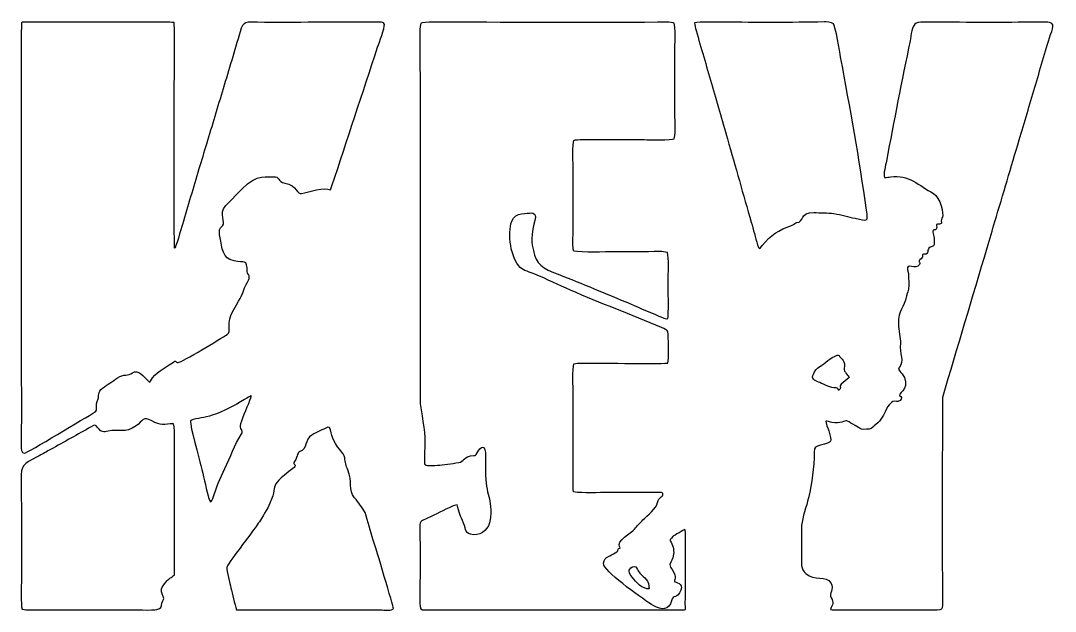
# Model space of a CAD drawing. Header units: centimetres. Extents: x -4.92 to -1.62, y 5.11 to 7.23.
# Drawn here: x -3.126 to -1.62, y 6.342 to 7.201 of the extents above; entities that cross this region are included whole.
import ezdxf

# ---------------------------------------------------------------- set-up
doc = ezdxf.new("R2010")
doc.units = ezdxf.units.CM
doc.header["$MEASUREMENT"] = 0
doc.layers.add('layer 1', color=7, linetype='Continuous')

msp = doc.modelspace()

# ---------------------------------------------------------------- linework, layer by layer
at = {"layer": 'layer 1', "color": 155}
for points, knots in [([(-2.67465, 6.95502), (-2.6833, 6.95958), (-2.70599, 6.95236), (-2.71707, 6.94963), (-2.71707, 6.94963), (-2.72344, 6.94806), (-2.72273, 6.96127), (-2.74149, 6.96501), (-2.74149, 6.96501), (-2.75173, 6.96705), (-2.74914, 6.97512), (-2.7577, 6.97418), (-2.7577, 6.97418), (-2.76644, 6.97322), (-2.78061, 6.97964), (-2.80401, 6.95629), (-2.80401, 6.95629), (-2.80401, 6.95629), (-2.82692, 6.93222), (-2.82692, 6.93222), (-2.82692, 6.93222), (-2.83911, 6.91972), (-2.82563, 6.9079), (-2.83218, 6.90283), (-2.83218, 6.90283), (-2.83664, 6.89936), (-2.83705, 6.89481), (-2.83612, 6.8898), (-2.83612, 6.8898), (-2.83414, 6.87912), (-2.83286, 6.85808), (-2.82124, 6.85357), (-2.82124, 6.85357), (-2.80333, 6.84663), (-2.79752, 6.85595), (-2.79609, 6.84193), (-2.79609, 6.84193), (-2.79579, 6.83906), (-2.79629, 6.83422), (-2.79438, 6.8317), (-2.79438, 6.8317), (-2.7903, 6.82635), (-2.79566, 6.82457), (-2.80206, 6.8065), (-2.80206, 6.8065), (-2.80341, 6.80268), (-2.80369, 6.80134), (-2.81557, 6.78118), (-2.81557, 6.78118), (-2.82774, 6.76052), (-2.81795, 6.74868), (-2.82511, 6.74439), (-2.82511, 6.74439), (-2.83486, 6.73864), (-2.89065, 6.70418), (-2.89659, 6.7036), (-2.89659, 6.7036), (-2.90161, 6.70312), (-2.8981, 6.70849), (-2.90493, 6.70344), (-2.90493, 6.70344), (-2.91728, 6.69432), (-2.92939, 6.69057), (-2.93673, 6.67672), (-2.93673, 6.67672), (-2.93773, 6.67465), (-2.93807, 6.67488), (-2.93964, 6.67642), (-2.93964, 6.67642), (-2.94631, 6.68345), (-2.95486, 6.6945), (-2.96289, 6.6886), (-2.96289, 6.6886), (-2.9696, 6.68367), (-2.97519, 6.68791), (-2.98486, 6.68138), (-2.98486, 6.68138), (-2.99214, 6.67646), (-2.99935, 6.67142), (-3.00655, 6.66639), (-3.00655, 6.66639), (-3.0142, 6.66106), (-3.01156, 6.65418), (-3.01307, 6.65112), (-3.01307, 6.65112), (-3.01848, 6.64012), (-3.01216, 6.63486), (-3.01813, 6.63134), (-3.01813, 6.63134), (-3.02989, 6.6244), (-3.11589, 6.57228), (-3.12065, 6.57169), (-3.12065, 6.57169), (-3.12529, 6.57111), (-3.12479, 6.57923), (-3.12491, 6.58211), (-3.12491, 6.58211), (-3.12541, 6.59445), (-3.1247, 6.60897), (-3.1247, 6.62168), (-3.1247, 6.62168), (-3.1247, 6.67323), (-3.12547, 7.19608), (-3.12454, 7.19819), (-3.12454, 7.19819), (-3.12372, 7.20008), (-3.11824, 7.1992), (-3.11647, 7.1992), (-3.11647, 7.1992), (-3.0491, 7.1991), (-2.98177, 7.19919), (-2.91441, 7.19922), (-2.91441, 7.19922), (-2.91019, 7.19922), (-2.90665, 7.199), (-2.90246, 7.19857), (-2.90246, 7.19857), (-2.90122, 7.18977), (-2.90197, 7.17101), (-2.90197, 7.1612), (-2.90197, 7.1612), (-2.90197, 7.13379), (-2.90287, 6.87294), (-2.90173, 6.87029), (-2.90173, 6.87029), (-2.90076, 6.86805), (-2.89179, 6.90012), (-2.89041, 6.90468), (-2.89041, 6.90468), (-2.88229, 6.93163), (-2.87432, 6.95863), (-2.86621, 6.98558), (-2.86621, 6.98558), (-2.86257, 6.99767), (-2.85894, 7.00975), (-2.8553, 7.02183), (-2.8553, 7.02183), (-2.84722, 7.04868), (-2.83913, 7.07554), (-2.83105, 7.10239), (-2.83105, 7.10239), (-2.82274, 7.13001), (-2.81427, 7.15753), (-2.80646, 7.1853), (-2.80646, 7.1853), (-2.80193, 7.2014), (-2.79662, 7.19961), (-2.78109, 7.19919), (-2.78109, 7.19919), (-2.75368, 7.19844), (-2.72469, 7.19905), (-2.69711, 7.19905), (-2.69711, 7.19905), (-2.66691, 7.19905), (-2.63673, 7.19928), (-2.60655, 7.19934), (-2.60655, 7.19934), (-2.6038, 7.19935), (-2.59685, 7.1998), (-2.59635, 7.19609), (-2.59635, 7.19609), (-2.59568, 7.19108), (-2.60413, 7.16938), (-2.60621, 7.16305), (-2.60621, 7.16305), (-2.62839, 7.09571), (-2.65052, 7.02836), (-2.67267, 6.96102), (-2.67267, 6.96102), (-2.67267, 6.96102), (-2.67465, 6.95502), (-2.67465, 6.95502)], [0, 0, 0, 0, 0.0227273, 0.0227273, 0.0227273, 0.0227273, 0.0454545, 0.0454545, 0.0454545, 0.0454545, 0.0681818, 0.0681818, 0.0681818, 0.0681818, 0.0909091, 0.0909091, 0.0909091, 0.0909091, 0.1136364, 0.1136364, 0.1136364, 0.1136364, 0.1363636, 0.1363636, 0.1363636, 0.1363636, 0.1590909, 0.1590909, 0.1590909, 0.1590909, 0.1818182, 0.1818182, 0.1818182, 0.1818182, 0.2045455, 0.2045455, 0.2045455, 0.2045455, 0.2272727, 0.2272727, 0.2272727, 0.2272727, 0.25, 0.25, 0.25, 0.25, 0.2727273, 0.2727273, 0.2727273, 0.2727273, 0.2954545, 0.2954545, 0.2954545, 0.2954545, 0.3181818, 0.3181818, 0.3181818, 0.3181818, 0.3409091, 0.3409091, 0.3409091, 0.3409091, 0.3636364, 0.3636364, 0.3636364, 0.3636364, 0.3863636, 0.3863636, 0.3863636, 0.3863636, 0.4090909, 0.4090909, 0.4090909, 0.4090909, 0.4318182, 0.4318182, 0.4318182, 0.4318182, 0.4545455, 0.4545455, 0.4545455, 0.4545455, 0.4772727, 0.4772727, 0.4772727, 0.4772727, 0.5, 0.5, 0.5, 0.5, 0.5227273, 0.5227273, 0.5227273, 0.5227273, 0.5454545, 0.5454545, 0.5454545, 0.5454545, 0.5681818, 0.5681818, 0.5681818, 0.5681818, 0.5909091, 0.5909091, 0.5909091, 0.5909091, 0.6136364, 0.6136364, 0.6136364, 0.6136364, 0.6363636, 0.6363636, 0.6363636, 0.6363636, 0.6590909, 0.6590909, 0.6590909, 0.6590909, 0.6818182, 0.6818182, 0.6818182, 0.6818182, 0.7045455, 0.7045455, 0.7045455, 0.7045455, 0.7272727, 0.7272727, 0.7272727, 0.7272727, 0.75, 0.75, 0.75, 0.75, 0.7727273, 0.7727273, 0.7727273, 0.7727273, 0.7954545, 0.7954545, 0.7954545, 0.7954545, 0.8181818, 0.8181818, 0.8181818, 0.8181818, 0.8409091, 0.8409091, 0.8409091, 0.8409091, 0.8636364, 0.8636364, 0.8636364, 0.8636364, 0.8863636, 0.8863636, 0.8863636, 0.8863636, 0.9090909, 0.9090909, 0.9090909, 0.9090909, 0.9318182, 0.9318182, 0.9318182, 0.9318182, 0.9545455, 0.9545455, 0.9545455, 0.9545455, 1, 1, 1, 1]), ([(-2.87829, 6.61955), (-2.86829, 6.62296), (-2.85785, 6.62345), (-2.84693, 6.62709), (-2.84693, 6.62709), (-2.8302, 6.63266), (-2.81505, 6.6409), (-2.79994, 6.64984), (-2.79994, 6.64984), (-2.79014, 6.65568), (-2.78902, 6.65714), (-2.79071, 6.65244), (-2.79071, 6.65244), (-2.79364, 6.64429), (-2.8025, 6.62375), (-2.80533, 6.61486), (-2.80533, 6.61486), (-2.80822, 6.60574), (-2.80016, 6.60582), (-2.80475, 6.5992), (-2.80475, 6.5992), (-2.81454, 6.58374), (-2.82043, 6.56629), (-2.82853, 6.54973), (-2.82853, 6.54973), (-2.83602, 6.53441), (-2.84053, 6.52169), (-2.8462, 6.50581), (-2.8462, 6.50581), (-2.84957, 6.49639), (-2.85108, 6.5034), (-2.85283, 6.50969), (-2.85283, 6.50969), (-2.85674, 6.52379), (-2.85981, 6.5393), (-2.8635, 6.55376), (-2.8635, 6.55376), (-2.86591, 6.56322), (-2.87939, 6.61207), (-2.87854, 6.61791), (-2.87854, 6.61791), (-2.87854, 6.61791), (-2.87829, 6.61955), (-2.87829, 6.61955)], [0, 0, 0, 0, 0.0833333, 0.0833333, 0.0833333, 0.0833333, 0.1666667, 0.1666667, 0.1666667, 0.1666667, 0.25, 0.25, 0.25, 0.25, 0.3333333, 0.3333333, 0.3333333, 0.3333333, 0.4166667, 0.4166667, 0.4166667, 0.4166667, 0.5, 0.5, 0.5, 0.5, 0.5833333, 0.5833333, 0.5833333, 0.5833333, 0.6666667, 0.6666667, 0.6666667, 0.6666667, 0.75, 0.75, 0.75, 0.75, 0.8333333, 0.8333333, 0.8333333, 0.8333333, 1, 1, 1, 1]), ([(-2.90197, 6.39411), (-2.90637, 6.3914), (-2.91068, 6.38857), (-2.91414, 6.38441), (-2.91414, 6.38441), (-2.92117, 6.37572), (-2.92284, 6.37362), (-2.91843, 6.36338), (-2.91843, 6.36338), (-2.91616, 6.35811), (-2.91855, 6.35921), (-2.92007, 6.35345), (-2.92007, 6.35345), (-2.92154, 6.34784), (-2.92044, 6.34589), (-2.92765, 6.34406), (-2.92765, 6.34406), (-2.93167, 6.34303), (-2.96454, 6.34382), (-2.97167, 6.34382), (-2.97167, 6.34382), (-3.01857, 6.34382), (-3.06543, 6.34389), (-3.11233, 6.34361), (-3.11233, 6.34361), (-3.11681, 6.34359), (-3.11932, 6.34368), (-3.12367, 6.34485), (-3.12367, 6.34485), (-3.12567, 6.3514), (-3.12464, 6.37917), (-3.12462, 6.38791), (-3.12462, 6.38791), (-3.12447, 6.43619), (-3.1243, 6.48445), (-3.12517, 6.53273), (-3.12517, 6.53273), (-3.12559, 6.55539), (-3.12158, 6.55564), (-3.10278, 6.56588), (-3.10278, 6.56588), (-3.09718, 6.56894), (-3.09152, 6.57192), (-3.08594, 6.57501), (-3.08594, 6.57501), (-3.06625, 6.58604), (-3.04656, 6.59707), (-3.02687, 6.6081), (-3.02687, 6.6081), (-3.02687, 6.6081), (-3.02318, 6.61017), (-3.02318, 6.61017), (-3.02318, 6.61017), (-3.01733, 6.6135), (-3.01743, 6.61366), (-3.01333, 6.60855), (-3.01333, 6.60855), (-3.00861, 6.60265), (-3.00538, 6.60158), (-2.9982, 6.60391), (-2.9982, 6.60391), (-2.98445, 6.60752), (-2.97344, 6.59991), (-2.95764, 6.61152), (-2.95764, 6.61152), (-2.94741, 6.61904), (-2.94778, 6.62613), (-2.93506, 6.61897), (-2.93506, 6.61897), (-2.92102, 6.61107), (-2.91718, 6.61421), (-2.90338, 6.61453), (-2.90338, 6.61453), (-2.90065, 6.60678), (-2.90197, 6.56625), (-2.90197, 6.55455), (-2.90197, 6.55455), (-2.90197, 6.50108), (-2.90197, 6.44759), (-2.90197, 6.39411)], [0, 0, 0, 0, 0.047619, 0.047619, 0.047619, 0.047619, 0.0952381, 0.0952381, 0.0952381, 0.0952381, 0.1428571, 0.1428571, 0.1428571, 0.1428571, 0.1904762, 0.1904762, 0.1904762, 0.1904762, 0.2380952, 0.2380952, 0.2380952, 0.2380952, 0.2857143, 0.2857143, 0.2857143, 0.2857143, 0.3333333, 0.3333333, 0.3333333, 0.3333333, 0.3809524, 0.3809524, 0.3809524, 0.3809524, 0.4285714, 0.4285714, 0.4285714, 0.4285714, 0.4761905, 0.4761905, 0.4761905, 0.4761905, 0.5238095, 0.5238095, 0.5238095, 0.5238095, 0.5714286, 0.5714286, 0.5714286, 0.5714286, 0.6190476, 0.6190476, 0.6190476, 0.6190476, 0.6666667, 0.6666667, 0.6666667, 0.6666667, 0.7142857, 0.7142857, 0.7142857, 0.7142857, 0.7619048, 0.7619048, 0.7619048, 0.7619048, 0.8095238, 0.8095238, 0.8095238, 0.8095238, 0.8571429, 0.8571429, 0.8571429, 0.8571429, 0.9047619, 0.9047619, 0.9047619, 0.9047619, 1, 1, 1, 1]), ([(-2.62448, 6.48563), (-2.62048, 6.47213), (-2.61648, 6.45862), (-2.61248, 6.44511), (-2.61248, 6.44511), (-2.60931, 6.43444), (-2.5828, 6.34842), (-2.58334, 6.34549), (-2.58334, 6.34549), (-2.58392, 6.34238), (-2.59839, 6.34361), (-2.60115, 6.34361), (-2.60115, 6.34361), (-2.62578, 6.34363), (-2.65039, 6.34381), (-2.675, 6.34382), (-2.675, 6.34382), (-2.71704, 6.34382), (-2.75924, 6.34355), (-2.80126, 6.34373), (-2.80126, 6.34373), (-2.80468, 6.34375), (-2.8081, 6.34383), (-2.81152, 6.34391), (-2.81152, 6.34391), (-2.81451, 6.35235), (-2.81762, 6.36697), (-2.81985, 6.37602), (-2.81985, 6.37602), (-2.82112, 6.38118), (-2.82611, 6.40062), (-2.8259, 6.40521), (-2.8259, 6.40521), (-2.82489, 6.41049), (-2.78934, 6.45622), (-2.78319, 6.46498), (-2.78319, 6.46498), (-2.77873, 6.47131), (-2.77459, 6.47758), (-2.77067, 6.48427), (-2.77067, 6.48427), (-2.74333, 6.53155), (-2.77375, 6.51604), (-2.72788, 6.55101), (-2.72788, 6.55101), (-2.72276, 6.55492), (-2.73063, 6.55499), (-2.72721, 6.5599), (-2.72721, 6.5599), (-2.72166, 6.56788), (-2.72319, 6.57344), (-2.71921, 6.5744), (-2.71921, 6.5744), (-2.7086, 6.57697), (-2.71253, 6.59179), (-2.70195, 6.59828), (-2.70195, 6.59828), (-2.69451, 6.60284), (-2.68647, 6.60607), (-2.6785, 6.60945), (-2.6785, 6.60945), (-2.67452, 6.61114), (-2.67478, 6.60246), (-2.67305, 6.59741), (-2.67305, 6.59741), (-2.6668, 6.57914), (-2.65468, 6.57309), (-2.65412, 6.5651), (-2.65412, 6.5651), (-2.6537, 6.5591), (-2.65222, 6.55318), (-2.64976, 6.5477), (-2.64976, 6.5477), (-2.64192, 6.53024), (-2.64974, 6.51834), (-2.63986, 6.50696), (-2.63986, 6.50696), (-2.63374, 6.49991), (-2.62909, 6.4925), (-2.62448, 6.48563)], [0, 0, 0, 0, 0.047619, 0.047619, 0.047619, 0.047619, 0.0952381, 0.0952381, 0.0952381, 0.0952381, 0.1428571, 0.1428571, 0.1428571, 0.1428571, 0.1904762, 0.1904762, 0.1904762, 0.1904762, 0.2380952, 0.2380952, 0.2380952, 0.2380952, 0.2857143, 0.2857143, 0.2857143, 0.2857143, 0.3333333, 0.3333333, 0.3333333, 0.3333333, 0.3809524, 0.3809524, 0.3809524, 0.3809524, 0.4285714, 0.4285714, 0.4285714, 0.4285714, 0.4761905, 0.4761905, 0.4761905, 0.4761905, 0.5238095, 0.5238095, 0.5238095, 0.5238095, 0.5714286, 0.5714286, 0.5714286, 0.5714286, 0.6190476, 0.6190476, 0.6190476, 0.6190476, 0.6666667, 0.6666667, 0.6666667, 0.6666667, 0.7142857, 0.7142857, 0.7142857, 0.7142857, 0.7619048, 0.7619048, 0.7619048, 0.7619048, 0.8095238, 0.8095238, 0.8095238, 0.8095238, 0.8571429, 0.8571429, 0.8571429, 0.8571429, 0.9047619, 0.9047619, 0.9047619, 0.9047619, 1, 1, 1, 1])]:
    msp.add_open_spline(points, degree=3, knots=knots, dxfattribs=at)
at = {"layer": 'layer 1', "color": 30}
for points, knots in [([(-2.35007, 6.8349), (-2.37297, 6.84386), (-2.37682, 6.85136), (-2.38123, 6.87478), (-2.38123, 6.87478), (-2.38353, 6.88721), (-2.37896, 6.90269), (-2.37663, 6.91531), (-2.37663, 6.91531), (-2.37603, 6.91857), (-2.37925, 6.9222), (-2.38247, 6.92154), (-2.38247, 6.92154), (-2.38812, 6.92037), (-2.40542, 6.92351), (-2.41105, 6.90944), (-2.41105, 6.90944), (-2.41751, 6.89145), (-2.41275, 6.85612), (-2.39895, 6.8422), (-2.39895, 6.8422), (-2.39471, 6.83792), (-2.38332, 6.83494), (-2.37722, 6.83242), (-2.37722, 6.83242), (-2.36011, 6.82536), (-2.34271, 6.81649), (-2.32541, 6.80903), (-2.32541, 6.80903), (-2.28162, 6.7902), (-2.23708, 6.77327), (-2.19325, 6.75464), (-2.19325, 6.75464), (-2.18239, 6.75002), (-2.18348, 6.75084), (-2.18321, 6.73856), (-2.18321, 6.73856), (-2.18303, 6.73071), (-2.18241, 6.71), (-2.18387, 6.70309), (-2.18387, 6.70309), (-2.19526, 6.7019), (-2.21319, 6.70255), (-2.22521, 6.70255), (-2.22521, 6.70255), (-2.25329, 6.70256), (-2.28132, 6.70289), (-2.30937, 6.70302), (-2.30937, 6.70302), (-2.31385, 6.70304), (-2.31639, 6.70291), (-2.32073, 6.70178), (-2.32073, 6.70178), (-2.32269, 6.69471), (-2.32172, 6.66758), (-2.32172, 6.65839), (-2.32172, 6.65839), (-2.32172, 6.61547), (-2.32136, 6.57222), (-2.32184, 6.52933), (-2.32184, 6.52933), (-2.3219, 6.52417), (-2.32192, 6.52047), (-2.32104, 6.51534), (-2.32104, 6.51534), (-2.30698, 6.51331), (-2.2846, 6.51465), (-2.26949, 6.51465), (-2.26949, 6.51465), (-2.24467, 6.51465), (-2.21973, 6.51484), (-2.19493, 6.51469), (-2.19493, 6.51469), (-2.19232, 6.51468), (-2.19093, 6.5144), (-2.19139, 6.5111), (-2.19139, 6.5111), (-2.19198, 6.50679), (-2.1967, 6.5091), (-2.1987, 6.50012), (-2.1987, 6.50012), (-2.20061, 6.49156), (-2.21349, 6.48075), (-2.22002, 6.4746), (-2.22002, 6.4746), (-2.22554, 6.4694), (-2.22776, 6.46664), (-2.23259, 6.46118), (-2.23259, 6.46118), (-2.23719, 6.45598), (-2.25932, 6.4435), (-2.25416, 6.43578), (-2.25416, 6.43578), (-2.25359, 6.43492), (-2.25352, 6.43522), (-2.2533, 6.43418), (-2.2533, 6.43418), (-2.25357, 6.43302), (-2.25656, 6.43312), (-2.2564, 6.43095), (-2.2564, 6.43095), (-2.25618, 6.42798), (-2.26849, 6.42229), (-2.273, 6.41982), (-2.273, 6.41982), (-2.27571, 6.41834), (-2.27836, 6.41186), (-2.2772, 6.40901), (-2.2772, 6.40901), (-2.27073, 6.39552), (-2.21896, 6.35816), (-2.20425, 6.34963), (-2.20425, 6.34963), (-2.19334, 6.3433), (-2.18185, 6.3428), (-2.17838, 6.35706), (-2.17838, 6.35706), (-2.17606, 6.36658), (-2.17031, 6.35927), (-2.16501, 6.3724), (-2.16501, 6.3724), (-2.16075, 6.38294), (-2.17319, 6.38381), (-2.17387, 6.38465), (-2.17387, 6.38465), (-2.1755, 6.38669), (-2.16925, 6.39002), (-2.17769, 6.40248), (-2.17769, 6.40248), (-2.17951, 6.40515), (-2.18096, 6.40653), (-2.18094, 6.4098), (-2.18094, 6.4098), (-2.17952, 6.41518), (-2.17624, 6.41599), (-2.17541, 6.42477), (-2.17541, 6.42477), (-2.17479, 6.43132), (-2.17666, 6.43872), (-2.18028, 6.44422), (-2.18028, 6.44422), (-2.1817, 6.44638), (-2.17909, 6.4466), (-2.17653, 6.45034), (-2.17653, 6.45034), (-2.17538, 6.45202), (-2.1596, 6.46066), (-2.15907, 6.46051), (-2.15907, 6.46051), (-2.15769, 6.46012), (-2.15824, 6.43691), (-2.15823, 6.43476), (-2.15823, 6.43476), (-2.1582, 6.40738), (-2.15821, 6.3796), (-2.15843, 6.35223), (-2.15843, 6.35223), (-2.15852, 6.34163), (-2.15631, 6.34395), (-2.16681, 6.34377), (-2.16681, 6.34377), (-2.19374, 6.34333), (-2.22164, 6.34382), (-2.2487, 6.34382), (-2.2487, 6.34382), (-2.34438, 6.34383), (-2.44007, 6.34357), (-2.53574, 6.34356), (-2.53574, 6.34356), (-2.54437, 6.34356), (-2.54431, 6.34504), (-2.54468, 6.35357), (-2.54468, 6.35357), (-2.54526, 6.36673), (-2.54445, 6.38256), (-2.54446, 6.39615), (-2.54446, 6.39615), (-2.54447, 6.41909), (-2.54454, 6.44203), (-2.54468, 6.46498), (-2.54468, 6.46498), (-2.54473, 6.47403), (-2.54225, 6.47314), (-2.53342, 6.47722), (-2.53342, 6.47722), (-2.52188, 6.48254), (-2.50941, 6.48939), (-2.49803, 6.4942), (-2.49803, 6.4942), (-2.49543, 6.4953), (-2.49315, 6.49597), (-2.49043, 6.49665), (-2.49043, 6.49665), (-2.48745, 6.48551), (-2.48587, 6.48067), (-2.48128, 6.47007), (-2.48128, 6.47007), (-2.47686, 6.45985), (-2.47985, 6.45432), (-2.46682, 6.4531), (-2.46682, 6.4531), (-2.45339, 6.45255), (-2.44379, 6.4624), (-2.44224, 6.47526), (-2.44224, 6.47526), (-2.44224, 6.47526), (-2.44182, 6.47874), (-2.44182, 6.47874), (-2.44182, 6.47874), (-2.43952, 6.51141), (-2.45099, 6.50954), (-2.44911, 6.55454), (-2.44911, 6.55454), (-2.44893, 6.55887), (-2.44915, 6.56322), (-2.44909, 6.56757), (-2.44909, 6.56757), (-2.44886, 6.58373), (-2.45535, 6.58505), (-2.46258, 6.56981), (-2.46258, 6.56981), (-2.46325, 6.5684), (-2.46463, 6.56826), (-2.46601, 6.56833), (-2.46601, 6.56833), (-2.48221, 6.56772), (-2.48023, 6.55897), (-2.48811, 6.55814), (-2.48811, 6.55814), (-2.49357, 6.55758), (-2.4988, 6.55624), (-2.50473, 6.55561), (-2.50473, 6.55561), (-2.51471, 6.55455), (-2.52364, 6.5537), (-2.53373, 6.55397), (-2.53373, 6.55397), (-2.53683, 6.55409), (-2.53832, 6.55516), (-2.53822, 6.55853), (-2.53822, 6.55853), (-2.53797, 6.56624), (-2.53801, 6.57395), (-2.5375, 6.58166), (-2.5375, 6.58166), (-2.53648, 6.59743), (-2.54045, 6.62024), (-2.54445, 6.64376), (-2.54445, 6.64376), (-2.54445, 6.82475), (-2.54401, 7.00574), (-2.54474, 7.18672), (-2.54474, 7.18672), (-2.54475, 7.18877), (-2.54448, 7.19622), (-2.54304, 7.19765), (-2.54304, 7.19765), (-2.54049, 7.20019), (-2.50988, 7.19905), (-2.50442, 7.19905), (-2.50442, 7.19905), (-2.40261, 7.19905), (-2.30065, 7.19865), (-2.19887, 7.19907), (-2.19887, 7.19907), (-2.19519, 7.19908), (-2.17687, 7.19994), (-2.17483, 7.19782), (-2.17483, 7.19782), (-2.17247, 7.19537), (-2.1736, 7.16243), (-2.1736, 7.15687), (-2.1736, 7.15687), (-2.1736, 7.11811), (-2.17358, 7.07941), (-2.17337, 7.04065), (-2.17337, 7.04065), (-2.17336, 7.03881), (-2.17358, 7.03062), (-2.1748, 7.02942), (-2.1748, 7.02942), (-2.17714, 7.02714), (-2.21239, 7.02822), (-2.21804, 7.02822), (-2.21804, 7.02822), (-2.24846, 7.02822), (-2.27881, 7.02823), (-2.30924, 7.02843), (-2.30924, 7.02843), (-2.31108, 7.02845), (-2.31933, 7.02825), (-2.32053, 7.02704), (-2.32053, 7.02704), (-2.32279, 7.02479), (-2.32172, 6.98982), (-2.32172, 6.98427), (-2.32172, 6.98427), (-2.32172, 6.9486), (-2.32175, 6.91299), (-2.32193, 6.87731), (-2.32193, 6.87731), (-2.32195, 6.87286), (-2.32186, 6.87025), (-2.32077, 6.86592), (-2.32077, 6.86592), (-2.30887, 6.86348), (-2.27548, 6.86496), (-2.26092, 6.86496), (-2.26092, 6.86496), (-2.23914, 6.86496), (-2.2174, 6.86517), (-2.19565, 6.86522), (-2.19565, 6.86522), (-2.19122, 6.86523), (-2.18867, 6.86512), (-2.18438, 6.86391), (-2.18438, 6.86391), (-2.18232, 6.8568), (-2.18333, 6.83191), (-2.18333, 6.82288), (-2.18333, 6.82288), (-2.18332, 6.81663), (-2.1827, 6.76965), (-2.18364, 6.76773), (-2.18364, 6.76773), (-2.18466, 6.76564), (-2.19495, 6.77076), (-2.19674, 6.77149), (-2.19674, 6.77149), (-2.213, 6.77809), (-2.22904, 6.78525), (-2.24522, 6.79205), (-2.24522, 6.79205), (-2.28005, 6.80666), (-2.31491, 6.8211), (-2.35007, 6.8349)], [0, 0, 0, 0, 0.0117647, 0.0117647, 0.0117647, 0.0117647, 0.0235294, 0.0235294, 0.0235294, 0.0235294, 0.0352941, 0.0352941, 0.0352941, 0.0352941, 0.0470588, 0.0470588, 0.0470588, 0.0470588, 0.0588235, 0.0588235, 0.0588235, 0.0588235, 0.0705882, 0.0705882, 0.0705882, 0.0705882, 0.0823529, 0.0823529, 0.0823529, 0.0823529, 0.0941176, 0.0941176, 0.0941176, 0.0941176, 0.1058824, 0.1058824, 0.1058824, 0.1058824, 0.1176471, 0.1176471, 0.1176471, 0.1176471, 0.1294118, 0.1294118, 0.1294118, 0.1294118, 0.1411765, 0.1411765, 0.1411765, 0.1411765, 0.1529412, 0.1529412, 0.1529412, 0.1529412, 0.1647059, 0.1647059, 0.1647059, 0.1647059, 0.1764706, 0.1764706, 0.1764706, 0.1764706, 0.1882353, 0.1882353, 0.1882353, 0.1882353, 0.2, 0.2, 0.2, 0.2, 0.2117647, 0.2117647, 0.2117647, 0.2117647, 0.2235294, 0.2235294, 0.2235294, 0.2235294, 0.2352941, 0.2352941, 0.2352941, 0.2352941, 0.2470588, 0.2470588, 0.2470588, 0.2470588, 0.2588235, 0.2588235, 0.2588235, 0.2588235, 0.2705882, 0.2705882, 0.2705882, 0.2705882, 0.2823529, 0.2823529, 0.2823529, 0.2823529, 0.2941176, 0.2941176, 0.2941176, 0.2941176, 0.3058824, 0.3058824, 0.3058824, 0.3058824, 0.3176471, 0.3176471, 0.3176471, 0.3176471, 0.3294118, 0.3294118, 0.3294118, 0.3294118, 0.3411765, 0.3411765, 0.3411765, 0.3411765, 0.3529412, 0.3529412, 0.3529412, 0.3529412, 0.3647059, 0.3647059, 0.3647059, 0.3647059, 0.3764706, 0.3764706, 0.3764706, 0.3764706, 0.3882353, 0.3882353, 0.3882353, 0.3882353, 0.4, 0.4, 0.4, 0.4, 0.4117647, 0.4117647, 0.4117647, 0.4117647, 0.4235294, 0.4235294, 0.4235294, 0.4235294, 0.4352941, 0.4352941, 0.4352941, 0.4352941, 0.4470588, 0.4470588, 0.4470588, 0.4470588, 0.4588235, 0.4588235, 0.4588235, 0.4588235, 0.4705882, 0.4705882, 0.4705882, 0.4705882, 0.4823529, 0.4823529, 0.4823529, 0.4823529, 0.4941176, 0.4941176, 0.4941176, 0.4941176, 0.5058824, 0.5058824, 0.5058824, 0.5058824, 0.5176471, 0.5176471, 0.5176471, 0.5176471, 0.5294118, 0.5294118, 0.5294118, 0.5294118, 0.5411765, 0.5411765, 0.5411765, 0.5411765, 0.5529412, 0.5529412, 0.5529412, 0.5529412, 0.5647059, 0.5647059, 0.5647059, 0.5647059, 0.5764706, 0.5764706, 0.5764706, 0.5764706, 0.5882353, 0.5882353, 0.5882353, 0.5882353, 0.6, 0.6, 0.6, 0.6, 0.6117647, 0.6117647, 0.6117647, 0.6117647, 0.6235294, 0.6235294, 0.6235294, 0.6235294, 0.6352941, 0.6352941, 0.6352941, 0.6352941, 0.6470588, 0.6470588, 0.6470588, 0.6470588, 0.6588235, 0.6588235, 0.6588235, 0.6588235, 0.6705882, 0.6705882, 0.6705882, 0.6705882, 0.6823529, 0.6823529, 0.6823529, 0.6823529, 0.6941176, 0.6941176, 0.6941176, 0.6941176, 0.7058824, 0.7058824, 0.7058824, 0.7058824, 0.7176471, 0.7176471, 0.7176471, 0.7176471, 0.7294118, 0.7294118, 0.7294118, 0.7294118, 0.7411765, 0.7411765, 0.7411765, 0.7411765, 0.7529412, 0.7529412, 0.7529412, 0.7529412, 0.7647059, 0.7647059, 0.7647059, 0.7647059, 0.7764706, 0.7764706, 0.7764706, 0.7764706, 0.7882353, 0.7882353, 0.7882353, 0.7882353, 0.8, 0.8, 0.8, 0.8, 0.8117647, 0.8117647, 0.8117647, 0.8117647, 0.8235294, 0.8235294, 0.8235294, 0.8235294, 0.8352941, 0.8352941, 0.8352941, 0.8352941, 0.8470588, 0.8470588, 0.8470588, 0.8470588, 0.8588235, 0.8588235, 0.8588235, 0.8588235, 0.8705882, 0.8705882, 0.8705882, 0.8705882, 0.8823529, 0.8823529, 0.8823529, 0.8823529, 0.8941176, 0.8941176, 0.8941176, 0.8941176, 0.9058824, 0.9058824, 0.9058824, 0.9058824, 0.9176471, 0.9176471, 0.9176471, 0.9176471, 0.9294118, 0.9294118, 0.9294118, 0.9294118, 0.9411765, 0.9411765, 0.9411765, 0.9411765, 0.9529412, 0.9529412, 0.9529412, 0.9529412, 0.9647059, 0.9647059, 0.9647059, 0.9647059, 0.9764706, 0.9764706, 0.9764706, 0.9764706, 1, 1, 1, 1]), ([(-2.22821, 6.40264), (-2.22982, 6.40581), (-2.23043, 6.40779), (-2.23513, 6.40626), (-2.23513, 6.40626), (-2.24309, 6.4027), (-2.23992, 6.39686), (-2.23567, 6.3912), (-2.23567, 6.3912), (-2.2303, 6.38402), (-2.22061, 6.37355), (-2.21081, 6.3744), (-2.21081, 6.3744), (-2.21128, 6.37675), (-2.21158, 6.37541), (-2.21165, 6.37862), (-2.21165, 6.37862), (-2.21187, 6.38957), (-2.22169, 6.39143), (-2.22689, 6.40037), (-2.22689, 6.40037), (-2.22689, 6.40037), (-2.22821, 6.40264), (-2.22821, 6.40264)], [0, 0, 0, 0, 0.1428571, 0.1428571, 0.1428571, 0.1428571, 0.2857143, 0.2857143, 0.2857143, 0.2857143, 0.4285714, 0.4285714, 0.4285714, 0.4285714, 0.5714286, 0.5714286, 0.5714286, 0.5714286, 0.7142857, 0.7142857, 0.7142857, 0.7142857, 1, 1, 1, 1])]:
    msp.add_open_spline(points, degree=3, knots=knots, dxfattribs=at)
at = {"layer": 'layer 1', "color": 242}
for points, knots in [([(-2.09724, 7.02926), (-2.10499, 7.05621), (-2.11273, 7.08316), (-2.12047, 7.11011), (-2.12047, 7.11011), (-2.12785, 7.13579), (-2.1353, 7.16141), (-2.14273, 7.18707), (-2.14273, 7.18707), (-2.14392, 7.19114), (-2.14466, 7.1943), (-2.14529, 7.1985), (-2.14529, 7.1985), (-2.13738, 7.19986), (-2.11345, 7.19905), (-2.10393, 7.19905), (-2.10393, 7.19905), (-2.05472, 7.19905), (-2.00548, 7.19855), (-1.95629, 7.19957), (-1.95629, 7.19957), (-1.95315, 7.19963), (-1.94536, 7.1993), (-1.94302, 7.19703), (-1.94302, 7.19703), (-1.93965, 7.19375), (-1.93377, 7.15572), (-1.93242, 7.14842), (-1.93242, 7.14842), (-1.91885, 7.07477), (-1.90487, 6.99978), (-1.89478, 6.92562), (-1.89478, 6.92562), (-1.89224, 6.90694), (-1.89287, 6.91054), (-1.91116, 6.91379), (-1.91116, 6.91379), (-1.92189, 6.9157), (-1.93051, 6.91919), (-1.94226, 6.92061), (-1.94226, 6.92061), (-1.95175, 6.92176), (-1.96188, 6.92181), (-1.97145, 6.92215), (-1.97145, 6.92215), (-1.99169, 6.92291), (-1.98563, 6.90779), (-1.99615, 6.90742), (-1.99615, 6.90742), (-1.99872, 6.90753), (-1.99865, 6.90502), (-2.00377, 6.90331), (-2.00377, 6.90331), (-2.02222, 6.89687), (-2.03427, 6.88928), (-2.04658, 6.87405), (-2.04658, 6.87405), (-2.05099, 6.86859), (-2.05062, 6.86763), (-2.05318, 6.87534), (-2.05318, 6.87534), (-2.05646, 6.88524), (-2.05943, 6.89764), (-2.06239, 6.90798), (-2.06239, 6.90798), (-2.07401, 6.9484), (-2.08563, 6.98883), (-2.09724, 7.02926)], [0, 0, 0, 0, 0.0555556, 0.0555556, 0.0555556, 0.0555556, 0.1111111, 0.1111111, 0.1111111, 0.1111111, 0.1666667, 0.1666667, 0.1666667, 0.1666667, 0.2222222, 0.2222222, 0.2222222, 0.2222222, 0.2777778, 0.2777778, 0.2777778, 0.2777778, 0.3333333, 0.3333333, 0.3333333, 0.3333333, 0.3888889, 0.3888889, 0.3888889, 0.3888889, 0.4444444, 0.4444444, 0.4444444, 0.4444444, 0.5, 0.5, 0.5, 0.5, 0.5555556, 0.5555556, 0.5555556, 0.5555556, 0.6111111, 0.6111111, 0.6111111, 0.6111111, 0.6666667, 0.6666667, 0.6666667, 0.6666667, 0.7222222, 0.7222222, 0.7222222, 0.7222222, 0.7777778, 0.7777778, 0.7777778, 0.7777778, 0.8333333, 0.8333333, 0.8333333, 0.8333333, 0.8888889, 0.8888889, 0.8888889, 0.8888889, 1, 1, 1, 1]), ([(-1.78382, 6.65341), (-1.78382, 6.56009), (-1.78426, 6.46658), (-1.78381, 6.37329), (-1.78381, 6.37329), (-1.78379, 6.36878), (-1.78262, 6.34781), (-1.78517, 6.34517), (-1.78517, 6.34517), (-1.78752, 6.34275), (-1.82033, 6.34383), (-1.82579, 6.34383), (-1.82579, 6.34383), (-1.86286, 6.34383), (-1.89992, 6.34381), (-1.93699, 6.3436), (-1.93699, 6.3436), (-1.94093, 6.34358), (-1.94348, 6.34361), (-1.94733, 6.34445), (-1.94733, 6.34445), (-1.94434, 6.35239), (-1.94159, 6.35353), (-1.94641, 6.36145), (-1.94641, 6.36145), (-1.95025, 6.36774), (-1.94092, 6.37296), (-1.94673, 6.38308), (-1.94673, 6.38308), (-1.95292, 6.39386), (-1.971, 6.38567), (-1.98324, 6.39678), (-1.98324, 6.39678), (-1.98695, 6.40015), (-1.98809, 6.4034), (-1.98925, 6.40811), (-1.98925, 6.40811), (-1.98925, 6.40811), (-1.98925, 6.46708), (-1.98925, 6.46708), (-1.98925, 6.46708), (-1.98804, 6.47793), (-1.98203, 6.49524), (-1.97927, 6.50662), (-1.97927, 6.50662), (-1.97371, 6.5296), (-1.97135, 6.54987), (-1.97084, 6.57354), (-1.97084, 6.57354), (-1.97067, 6.5812), (-1.96916, 6.5809), (-1.9615, 6.58334), (-1.9615, 6.58334), (-1.94381, 6.58899), (-1.94479, 6.58678), (-1.94981, 6.60444), (-1.94981, 6.60444), (-1.9503, 6.60613), (-1.95456, 6.61709), (-1.95385, 6.61827), (-1.95385, 6.61827), (-1.95334, 6.61912), (-1.94698, 6.61693), (-1.94534, 6.61667), (-1.94534, 6.61667), (-1.93269, 6.61466), (-1.92649, 6.61908), (-1.92344, 6.61878), (-1.92344, 6.61878), (-1.92166, 6.6186), (-1.90755, 6.60973), (-1.90489, 6.60814), (-1.90489, 6.60814), (-1.90161, 6.60488), (-1.89634, 6.60672), (-1.89095, 6.60699), (-1.89095, 6.60699), (-1.88655, 6.60721), (-1.88436, 6.61142), (-1.88113, 6.61375), (-1.88113, 6.61375), (-1.87332, 6.6194), (-1.8692, 6.62793), (-1.86549, 6.63637), (-1.86549, 6.63637), (-1.86296, 6.64211), (-1.85992, 6.64344), (-1.85826, 6.64572), (-1.85826, 6.64572), (-1.85616, 6.64861), (-1.85195, 6.64695), (-1.84919, 6.64714), (-1.84919, 6.64714), (-1.84348, 6.64752), (-1.84274, 6.65337), (-1.84484, 6.65443), (-1.84484, 6.65443), (-1.8526, 6.65837), (-1.83134, 6.66375), (-1.83962, 6.68175), (-1.83962, 6.68175), (-1.84356, 6.69029), (-1.85089, 6.69294), (-1.84697, 6.69712), (-1.84697, 6.69712), (-1.83947, 6.70513), (-1.84692, 6.71631), (-1.84532, 6.73209), (-1.84532, 6.73209), (-1.84506, 6.73928), (-1.84813, 6.75076), (-1.84829, 6.75985), (-1.84829, 6.75985), (-1.84864, 6.78103), (-1.84048, 6.78251), (-1.83633, 6.80067), (-1.83633, 6.80067), (-1.83381, 6.81169), (-1.8328, 6.80884), (-1.83338, 6.82163), (-1.83338, 6.82163), (-1.83374, 6.82966), (-1.83291, 6.83), (-1.8349, 6.83856), (-1.8349, 6.83856), (-1.83774, 6.85073), (-1.82245, 6.83745), (-1.81768, 6.84645), (-1.81768, 6.84645), (-1.81541, 6.85072), (-1.82122, 6.8503), (-1.8154, 6.8547), (-1.8154, 6.8547), (-1.81046, 6.85843), (-1.81616, 6.8618), (-1.81011, 6.86136), (-1.81011, 6.86136), (-1.80366, 6.86088), (-1.80741, 6.86953), (-1.80224, 6.8715), (-1.80224, 6.8715), (-1.79753, 6.8733), (-1.79597, 6.8725), (-1.79611, 6.88011), (-1.79611, 6.88011), (-1.79611, 6.88011), (-1.79647, 6.88477), (-1.79647, 6.88477), (-1.79647, 6.88477), (-1.79734, 6.89108), (-1.80067, 6.89721), (-1.7953, 6.89697), (-1.7953, 6.89697), (-1.79365, 6.8969), (-1.79225, 6.89832), (-1.79262, 6.90047), (-1.79262, 6.90047), (-1.79344, 6.90529), (-1.79344, 6.90536), (-1.78846, 6.90538), (-1.78846, 6.90538), (-1.78662, 6.90538), (-1.78496, 6.9064), (-1.78563, 6.90774), (-1.78563, 6.90774), (-1.78723, 6.91091), (-1.78495, 6.91359), (-1.78407, 6.91552), (-1.78407, 6.91552), (-1.78242, 6.91918), (-1.78696, 6.9443), (-1.79745, 6.94983), (-1.79745, 6.94983), (-1.81843, 6.9613), (-1.83348, 6.978), (-1.8595, 6.97415), (-1.8595, 6.97415), (-1.86279, 6.97366), (-1.86503, 6.97323), (-1.86839, 6.9732), (-1.86839, 6.9732), (-1.87069, 6.978), (-1.86675, 6.9914), (-1.86572, 6.99701), (-1.86572, 6.99701), (-1.8549, 7.05576), (-1.84319, 7.11376), (-1.83132, 7.17228), (-1.83132, 7.17228), (-1.82998, 7.17886), (-1.82869, 7.19503), (-1.82253, 7.19782), (-1.82253, 7.19782), (-1.81659, 7.20051), (-1.79563, 7.19906), (-1.78778, 7.19905), (-1.78778, 7.19905), (-1.73715, 7.19905), (-1.68649, 7.19864), (-1.63587, 7.19942), (-1.63587, 7.19942), (-1.61998, 7.19966), (-1.62239, 7.19419), (-1.62674, 7.18115), (-1.62674, 7.18115), (-1.63498, 7.15647), (-1.6423, 7.12954), (-1.64977, 7.10442), (-1.64977, 7.10442), (-1.65735, 7.07892), (-1.66493, 7.05341), (-1.67251, 7.02791), (-1.67251, 7.02791), (-1.68428, 6.98831), (-1.69605, 6.94871), (-1.70782, 6.90912), (-1.70782, 6.90912), (-1.71161, 6.89636), (-1.7154, 6.88361), (-1.71919, 6.87086), (-1.71919, 6.87086), (-1.74073, 6.79838), (-1.76228, 6.72589), (-1.78382, 6.65341)], [0, 0, 0, 0, 0.0175439, 0.0175439, 0.0175439, 0.0175439, 0.0350877, 0.0350877, 0.0350877, 0.0350877, 0.0526316, 0.0526316, 0.0526316, 0.0526316, 0.0701754, 0.0701754, 0.0701754, 0.0701754, 0.0877193, 0.0877193, 0.0877193, 0.0877193, 0.1052632, 0.1052632, 0.1052632, 0.1052632, 0.122807, 0.122807, 0.122807, 0.122807, 0.1403509, 0.1403509, 0.1403509, 0.1403509, 0.1578947, 0.1578947, 0.1578947, 0.1578947, 0.1754386, 0.1754386, 0.1754386, 0.1754386, 0.1929825, 0.1929825, 0.1929825, 0.1929825, 0.2105263, 0.2105263, 0.2105263, 0.2105263, 0.2280702, 0.2280702, 0.2280702, 0.2280702, 0.245614, 0.245614, 0.245614, 0.245614, 0.2631579, 0.2631579, 0.2631579, 0.2631579, 0.2807018, 0.2807018, 0.2807018, 0.2807018, 0.2982456, 0.2982456, 0.2982456, 0.2982456, 0.3157895, 0.3157895, 0.3157895, 0.3157895, 0.3333333, 0.3333333, 0.3333333, 0.3333333, 0.3508772, 0.3508772, 0.3508772, 0.3508772, 0.3684211, 0.3684211, 0.3684211, 0.3684211, 0.3859649, 0.3859649, 0.3859649, 0.3859649, 0.4035088, 0.4035088, 0.4035088, 0.4035088, 0.4210526, 0.4210526, 0.4210526, 0.4210526, 0.4385965, 0.4385965, 0.4385965, 0.4385965, 0.4561404, 0.4561404, 0.4561404, 0.4561404, 0.4736842, 0.4736842, 0.4736842, 0.4736842, 0.4912281, 0.4912281, 0.4912281, 0.4912281, 0.5087719, 0.5087719, 0.5087719, 0.5087719, 0.5263158, 0.5263158, 0.5263158, 0.5263158, 0.5438596, 0.5438596, 0.5438596, 0.5438596, 0.5614035, 0.5614035, 0.5614035, 0.5614035, 0.5789474, 0.5789474, 0.5789474, 0.5789474, 0.5964912, 0.5964912, 0.5964912, 0.5964912, 0.6140351, 0.6140351, 0.6140351, 0.6140351, 0.6315789, 0.6315789, 0.6315789, 0.6315789, 0.6491228, 0.6491228, 0.6491228, 0.6491228, 0.6666667, 0.6666667, 0.6666667, 0.6666667, 0.6842105, 0.6842105, 0.6842105, 0.6842105, 0.7017544, 0.7017544, 0.7017544, 0.7017544, 0.7192982, 0.7192982, 0.7192982, 0.7192982, 0.7368421, 0.7368421, 0.7368421, 0.7368421, 0.754386, 0.754386, 0.754386, 0.754386, 0.7719298, 0.7719298, 0.7719298, 0.7719298, 0.7894737, 0.7894737, 0.7894737, 0.7894737, 0.8070175, 0.8070175, 0.8070175, 0.8070175, 0.8245614, 0.8245614, 0.8245614, 0.8245614, 0.8421053, 0.8421053, 0.8421053, 0.8421053, 0.8596491, 0.8596491, 0.8596491, 0.8596491, 0.877193, 0.877193, 0.877193, 0.877193, 0.8947368, 0.8947368, 0.8947368, 0.8947368, 0.9122807, 0.9122807, 0.9122807, 0.9122807, 0.9298246, 0.9298246, 0.9298246, 0.9298246, 0.9473684, 0.9473684, 0.9473684, 0.9473684, 0.9649123, 0.9649123, 0.9649123, 0.9649123, 1, 1, 1, 1]), ([(-1.93168, 6.67217), (-1.93168, 6.67217), (-1.91997, 6.68176), (-1.91997, 6.68176), (-1.91997, 6.68176), (-1.92008, 6.68503), (-1.9285, 6.69004), (-1.9272, 6.69521), (-1.9272, 6.69521), (-1.92451, 6.70593), (-1.93213, 6.70992), (-1.9334, 6.71228), (-1.9334, 6.71228), (-1.93484, 6.71497), (-1.93674, 6.7152), (-1.93928, 6.71366), (-1.93928, 6.71366), (-1.94215, 6.71193), (-1.94546, 6.71104), (-1.94815, 6.70891), (-1.94815, 6.70891), (-1.95202, 6.70586), (-1.95586, 6.70272), (-1.95997, 6.7), (-1.95997, 6.7), (-1.96973, 6.69312), (-1.96836, 6.69408), (-1.97268, 6.68482), (-1.97268, 6.68482), (-1.97554, 6.6787), (-1.96693, 6.67654), (-1.96291, 6.67473), (-1.96291, 6.67473), (-1.95541, 6.67137), (-1.94727, 6.66688), (-1.93893, 6.66687), (-1.93893, 6.66687), (-1.93426, 6.66687), (-1.93727, 6.65985), (-1.9333, 6.66565), (-1.9333, 6.66565), (-1.93142, 6.66841), (-1.9351, 6.66864), (-1.93168, 6.67217)], [0, 0, 0, 0, 0.0833333, 0.0833333, 0.0833333, 0.0833333, 0.1666667, 0.1666667, 0.1666667, 0.1666667, 0.25, 0.25, 0.25, 0.25, 0.3333333, 0.3333333, 0.3333333, 0.3333333, 0.4166667, 0.4166667, 0.4166667, 0.4166667, 0.5, 0.5, 0.5, 0.5, 0.5833333, 0.5833333, 0.5833333, 0.5833333, 0.6666667, 0.6666667, 0.6666667, 0.6666667, 0.75, 0.75, 0.75, 0.75, 0.8333333, 0.8333333, 0.8333333, 0.8333333, 1, 1, 1, 1])]:
    msp.add_open_spline(points, degree=3, knots=knots, dxfattribs=at)

doc.saveas('drawing.dxf')
